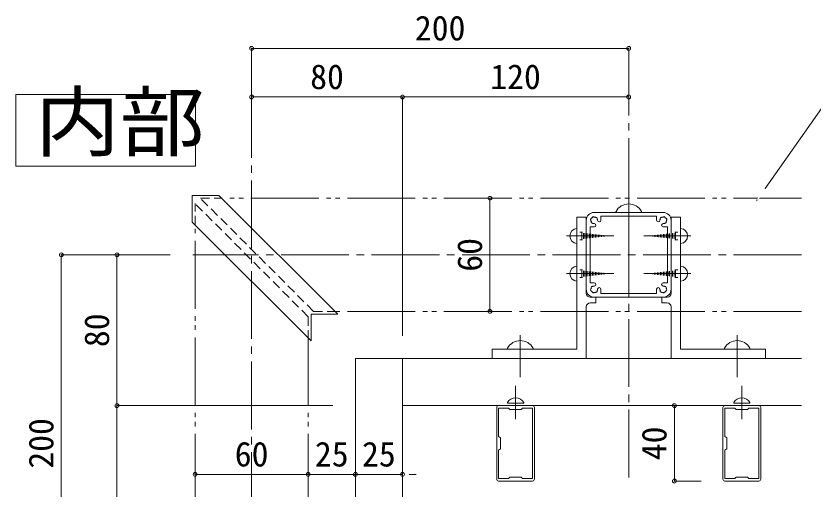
# Model space of a CAD drawing. Units: millimetres at full size. Extents: x -1601 to 1601, y -1131 to 1131.
# Drawn here: x 941.2 to 1364, y 474 to 724.9 of the extents above; entities that cross this region are included whole.
import ezdxf
from ezdxf.enums import TextEntityAlignment as Align

# ---------------------------------------------------------------- set-up
doc = ezdxf.new("R2010")
doc.units = ezdxf.units.MM
doc.header["$LTSCALE"] = 4
doc.header["$PDMODE"] = 32
doc.header["$PDSIZE"] = 2
for name, pattern in [('CHAIN2', [12, 9, -1, 1, -1]), ('DASHED1', [1.8, 1.2, -0.6]), ('DOUBLE_CHAIN2', [12.8, 9, -1, 0.6, -0.6, 0.6, -1])]:
    doc.linetypes.add(name, pattern=pattern)
for name, color, linetype, lineweight in [('0-0_0', 7, 'Continuous', 18), ('0-2_1手摺寸法', 3, 'Continuous', 18), ('0-5_2躯体線', 4, 'Continuous', 9), ('0-7_3中心線', 2, 'CHAIN2', 18), ('0-8_41ｱﾙﾐ', 6, 'Continuous', 18), ('0-9_42ｱﾙﾐ部品', 6, 'Continuous', 18), ('0-A_4アルミ', 6, 'Continuous', 18), ('0-D_CYAN', 4, 'Continuous', 9), ('1-1_P4-12', 7, 'Continuous', 18)]:
    doc.layers.add(name, color=color, linetype=linetype, lineweight=lineweight)
doc.styles.add('ＭＳ ゴシック', font='')
doc.styles.get('ＭＳ ゴシック').set_extended_font_data('MS Gothic')

msp = doc.modelspace()

# ---------------------------------------------------------------- linework, layer by layer
at = {"layer": '0-0_0', "linetype": 'DASHED1'}
for p, q in [((1099.063, 568.218), (1039.063, 628.218)), ((1039.063, 628.218), (1050.377, 628.218)), ((1096.235, 565.39), (1036.235, 625.39)), ((1036.235, 614.076), (1036.235, 625.39)), ((1099.063, 568.218), (1110.377, 568.218)), ((1096.235, 565.39), (1096.235, 554.076))]:
    msp.add_line(p, q, dxfattribs=at)
at = {"layer": '0-0_0'}
msp.add_lwpolyline([(1333.99, 626.791), (1378.614, 690.203), (1510.718, 690.203)], dxfattribs=at)
at = {"layer": '0-2_1手摺寸法'}
for p, q in [((1066.235, 686.474), (1066.235, 707.73)), ((1266.235, 707.73), (1066.235, 707.73)), ((1069.835, 707.73), (1262.635, 707.73)), ((1266.235, 686.474), (1266.235, 707.73)), ((1066.235, 686.474), (1066.235, 681.927)), ((1266.235, 686.474), (1266.235, 681.927)), ((1146.235, 681.927), (1066.235, 681.927)), ((1069.835, 681.927), (1142.635, 681.927)), ((1146.235, 555.218), (1146.235, 681.927)), ((1146.235, 555.218), (1146.235, 681.927)), ((1266.235, 681.927), (1146.235, 681.927)), ((1149.835, 681.927), (1262.635, 681.927)), ((1187.406, 628.218), (1192.618, 628.218)), ((1192.618, 628.218), (1192.618, 568.218)), ((1192.618, 571.818), (1192.618, 624.618)), ((1022.963, 598.218), (965.274, 598.218)), ((965.274, 398.218), (965.274, 598.218)), ((1022.963, 598.218), (994.808, 598.218)), ((994.808, 598.218), (994.808, 518.218)), ((965.274, 594.618), (965.274, 401.818)), ((994.808, 521.818), (994.808, 594.618)), ((1187.406, 568.218), (1192.618, 568.218)), ((1121.235, 298.218), (1121.235, 543.218)), ((1121.235, 543.218), (1357.844, 543.218)), ((1146.235, 518.218), (1146.235, 543.218)), ((1109.235, 518.218), (994.808, 518.218)), ((1109.235, 518.218), (994.808, 518.218)), ((994.808, 398.218), (994.808, 518.218)), ((1146.235, 298.218), (1146.235, 518.218)), ((1146.235, 518.218), (1357.844, 518.218)), ((1307.735, 518.218), (1290.46, 518.218)), ((1290.46, 518.218), (1290.46, 478.218)), ((994.808, 514.618), (994.808, 401.818)), ((1290.46, 481.818), (1290.46, 514.618)), ((1096.235, 486.359), (1096.235, 481.743)), ((1121.235, 486.359), (1121.235, 481.743)), ((1121.235, 486.359), (1121.235, 481.743)), ((1146.235, 485.358), (1146.235, 481.743)), ((1036.235, 480.529), (1036.235, 481.743)), ((1036.235, 481.743), (1096.235, 481.743)), ((1092.635, 481.743), (1039.835, 481.743)), ((1092.635, 481.743), (1089.035, 481.743)), ((1096.235, 480.529), (1096.235, 481.743)), ((1096.235, 481.743), (1121.235, 481.743)), ((1121.235, 481.743), (1096.235, 481.743)), ((1117.635, 481.743), (1114.035, 481.743)), ((1121.235, 481.743), (1146.235, 481.743)), ((1146.235, 481.743), (1121.235, 481.743)), ((1124.835, 481.743), (1128.435, 481.743)), ((1149.835, 481.743), (1153.435, 481.743)), ((1304.735, 478.218), (1290.46, 478.218))]:
    msp.add_line(p, q, dxfattribs=at)
for p in [(1066.235, 707.73), (1266.235, 707.73), (1066.235, 681.927), (1146.235, 681.927), (1266.235, 681.927), (1192.618, 628.218), (965.274, 598.218), (994.808, 598.218), (1192.618, 568.218), (994.808, 518.218), (1290.46, 518.218), (1036.235, 481.743), (1096.235, 481.743), (1121.235, 481.743), (1146.235, 481.743), (1290.46, 478.218)]:
    msp.add_point(p, dxfattribs=at)
at = {"layer": '0-5_2躯体線'}
for p, q in [((1266.235, 605.778), (1266.235, 628.035)), ((1259.485, 621.218), (1259.485, 620.718)), ((1272.985, 620.718), (1259.485, 620.718)), ((1272.985, 621.218), (1272.985, 620.718)), ((1241.735, 610.218), (1240.235, 610.218)), ((1241.397, 609.836), (1241.397, 606.6)), ((1242.197, 609.746), (1242.197, 606.69)), ((1242.997, 609.657), (1242.997, 606.78)), ((1243.797, 609.567), (1243.797, 606.87)), ((1244.597, 609.477), (1244.597, 606.96)), ((1245.397, 609.387), (1245.397, 607.05)), ((1246.197, 609.297), (1246.197, 607.14)), ((1246.997, 609.207), (1246.997, 607.23)), ((1247.797, 609.117), (1247.797, 607.32)), ((1248.597, 609.028), (1248.597, 607.41)), ((1249.397, 608.938), (1249.397, 607.499)), ((1250.197, 608.848), (1250.197, 607.589)), ((1282.272, 608.848), (1282.272, 607.589)), ((1283.072, 608.938), (1283.072, 607.499)), ((1283.872, 609.028), (1283.872, 607.41)), ((1284.672, 609.117), (1284.672, 607.32)), ((1285.472, 609.207), (1285.472, 607.23)), ((1286.272, 609.297), (1286.272, 607.14)), ((1287.072, 609.387), (1287.072, 607.05)), ((1287.872, 609.477), (1287.872, 606.96)), ((1288.672, 609.567), (1288.672, 606.87)), ((1289.472, 609.657), (1289.472, 606.78)), ((1290.272, 609.746), (1290.272, 606.69)), ((1290.735, 610.218), (1292.235, 610.218)), ((1291.072, 609.836), (1291.072, 606.6)), ((1238.735, 608.218), (1258.279, 608.218)), ((1241.735, 606.218), (1240.235, 606.218)), ((1250.997, 608.758), (1250.997, 607.679)), ((1251.797, 608.668), (1251.797, 607.769)), ((1252.597, 608.578), (1252.597, 607.859)), ((1253.397, 608.488), (1253.397, 607.949)), ((1254.197, 608.398), (1254.197, 608.039)), ((1254.997, 608.308), (1254.997, 608.128)), ((1293.735, 608.218), (1274.19, 608.218)), ((1277.472, 608.308), (1277.472, 608.128)), ((1278.272, 608.398), (1278.272, 608.039)), ((1279.072, 608.488), (1279.072, 607.949)), ((1279.872, 608.578), (1279.872, 607.859)), ((1280.672, 608.668), (1280.672, 607.769)), ((1281.472, 608.758), (1281.472, 607.679)), ((1290.735, 606.218), (1292.235, 606.218)), ((1238.735, 588.218), (1258.279, 588.218)), ((1241.735, 590.218), (1240.235, 590.218)), ((1241.397, 589.836), (1241.397, 586.6)), ((1242.197, 589.746), (1242.197, 586.69)), ((1242.997, 589.657), (1242.997, 586.78)), ((1243.797, 589.567), (1243.797, 586.87)), ((1244.597, 589.477), (1244.597, 586.96)), ((1245.397, 589.387), (1245.397, 587.05)), ((1246.197, 589.297), (1246.197, 587.14)), ((1246.997, 589.207), (1246.997, 587.23)), ((1247.797, 589.117), (1247.797, 587.32)), ((1248.597, 589.028), (1248.597, 587.41)), ((1249.397, 588.938), (1249.397, 587.499)), ((1250.197, 588.848), (1250.197, 587.589)), ((1250.997, 588.758), (1250.997, 587.679)), ((1251.797, 588.668), (1251.797, 587.769)), ((1252.597, 588.578), (1252.597, 587.859)), ((1253.397, 588.488), (1253.397, 587.949)), ((1254.197, 588.398), (1254.197, 588.039)), ((1254.997, 588.308), (1254.997, 588.128)), ((1293.735, 588.218), (1274.19, 588.218)), ((1277.472, 588.308), (1277.472, 588.128)), ((1278.272, 588.398), (1278.272, 588.039)), ((1279.072, 588.488), (1279.072, 587.949)), ((1279.872, 588.578), (1279.872, 587.859)), ((1280.672, 588.668), (1280.672, 587.769)), ((1281.472, 588.758), (1281.472, 587.679)), ((1282.272, 588.848), (1282.272, 587.589)), ((1283.072, 588.938), (1283.072, 587.499)), ((1283.872, 589.028), (1283.872, 587.41)), ((1284.672, 589.117), (1284.672, 587.32)), ((1285.472, 589.207), (1285.472, 587.23)), ((1286.272, 589.297), (1286.272, 587.14)), ((1287.072, 589.387), (1287.072, 587.05)), ((1287.872, 589.477), (1287.872, 586.96)), ((1288.672, 589.567), (1288.672, 586.87)), ((1289.472, 589.657), (1289.472, 586.78)), ((1290.272, 589.746), (1290.272, 586.69)), ((1290.735, 590.218), (1292.235, 590.218)), ((1291.072, 589.836), (1291.072, 586.6)), ((1241.735, 586.218), (1240.235, 586.218)), ((1290.735, 586.218), (1292.235, 586.218)), ((1208.735, 533.278), (1208.735, 555.535)), ((1323.735, 533.278), (1323.735, 555.535)), ((1201.985, 548.718), (1201.985, 548.218)), ((1201.985, 548.218), (1215.485, 548.218)), ((1215.485, 548.718), (1215.485, 548.218)), ((1316.985, 548.718), (1316.985, 548.218)), ((1330.485, 548.218), (1316.985, 548.218)), ((1330.485, 548.718), (1330.485, 548.218)), ((1206.235, 528.771), (1206.235, 510.966)), ((1326.235, 528.771), (1326.235, 510.966)), ((1201.915, 519.838), (1201.915, 519.518)), ((1201.915, 519.518), (1210.555, 519.518)), ((1210.555, 519.838), (1210.555, 519.518)), ((1321.915, 519.838), (1321.915, 519.518)), ((1321.915, 519.518), (1330.555, 519.518)), ((1330.555, 519.838), (1330.555, 519.518))]:
    msp.add_line(p, q, dxfattribs=at)
for centre, radius, start, end in [((1266.235, 617.523), 7.695, 28.699, 151.301), ((1239.003, 608.218), 4.009, 93.839, 266.161), ((1293.466, 608.218), 4.009, 273.839, 86.161), ((1239.003, 588.218), 4.009, 93.839, 266.161), ((1293.466, 588.218), 4.009, 273.839, 86.161), ((1208.735, 545.023), 7.695, 28.699, 151.301), ((1323.735, 545.023), 7.695, 28.699, 151.301), ((1206.235, 517.474), 4.925, 28.699, 151.301), ((1326.235, 517.474), 4.925, 28.699, 151.301)]:
    msp.add_arc(centre, radius, start, end, dxfattribs=at)
at = {"layer": '0-7_3中心線'}
for p, q in [((1066.235, 313.617), (1066.235, 707.73)), ((1266.235, 480.128), (1266.235, 707.73)), ((1357.844, 598.218), (1034.963, 598.218))]:
    msp.add_line(p, q, dxfattribs=at)
at = {"layer": '0-7_3中心線', "linetype": 'DOUBLE_CHAIN2'}
for p, q in [((1357.844, 628.218), (1050.377, 628.218)), ((1036.235, 313.617), (1036.235, 614.076)), ((1357.844, 568.218), (1110.377, 568.218)), ((1096.235, 313.617), (1096.235, 554.076))]:
    msp.add_line(p, q, dxfattribs=at)
at = {"layer": '0-8_41ｱﾙﾐ'}
for p, q in [((1243.735, 618.218), (1243.735, 577.809)), ((1288.735, 618.218), (1288.735, 577.809)), ((1196.235, 479.218), (1196.235, 517.218)), ((1215.235, 518.218), (1197.235, 518.218)), ((1197.235, 501.918), (1197.235, 516.918)), ((1202.535, 516.918), (1197.235, 516.918)), ((1202.535, 516.918), (1203.235, 516.218)), ((1209.235, 516.218), (1203.235, 516.218)), ((1209.235, 516.218), (1209.935, 516.918)), ((1215.235, 516.918), (1209.935, 516.918)), ((1215.235, 516.918), (1215.235, 479.518)), ((1216.235, 517.218), (1216.235, 479.218)), ((1316.235, 479.218), (1316.235, 517.218)), ((1335.235, 518.218), (1317.235, 518.218)), ((1317.235, 501.918), (1317.235, 516.918)), ((1322.535, 516.918), (1317.235, 516.918)), ((1322.535, 516.918), (1323.235, 516.218)), ((1329.235, 516.218), (1323.235, 516.218)), ((1329.235, 516.218), (1329.935, 516.918)), ((1335.235, 516.918), (1329.935, 516.918)), ((1335.235, 516.918), (1335.235, 479.518)), ((1336.235, 517.218), (1336.235, 479.218)), ((1197.235, 501.918), (1198.235, 501.218)), ((1198.235, 495.218), (1198.235, 501.218)), ((1317.235, 501.918), (1318.235, 501.218)), ((1318.235, 495.218), (1318.235, 501.218)), ((1198.235, 495.218), (1197.235, 494.518)), ((1318.235, 495.218), (1317.235, 494.518)), ((1197.235, 479.518), (1197.235, 494.518)), ((1317.235, 479.518), (1317.235, 494.518)), ((1202.535, 479.518), (1197.235, 479.518)), ((1215.235, 478.218), (1197.235, 478.218)), ((1202.535, 479.518), (1203.235, 480.218)), ((1209.235, 480.218), (1203.235, 480.218)), ((1209.235, 480.218), (1209.935, 479.518)), ((1215.235, 479.518), (1209.935, 479.518)), ((1322.535, 479.518), (1317.235, 479.518)), ((1335.235, 478.218), (1317.235, 478.218)), ((1322.535, 479.518), (1323.235, 480.218)), ((1329.235, 480.218), (1323.235, 480.218)), ((1329.235, 480.218), (1329.935, 479.518)), ((1335.235, 479.518), (1329.935, 479.518))]:
    msp.add_line(p, q, dxfattribs=at)
for points in [[(1245.825, 575.718), (1248.735, 575.718), (1248.735, 572.718), (1245.825, 572.718)], [(1286.644, 575.718), (1283.735, 575.718), (1283.735, 572.718), (1286.644, 572.718)], [(1243.735, 570.628), (1243.735, 543.218), (1193.735, 543.218)], [(1288.735, 570.628), (1288.735, 543.218), (1338.735, 543.218)]]:
    msp.add_lwpolyline(points, dxfattribs=at)
for centre, radius, start, end in [((1245.825, 577.809), 2.09, 180, 270), ((1286.644, 577.809), 2.09, 270, 0), ((1245.825, 570.628), 2.09, 90, 180), ((1286.644, 570.628), 2.09, 0, 90), ((1197.235, 517.218), 1, 90, 180), ((1215.235, 517.218), 1, 0, 90), ((1317.235, 517.218), 1, 90, 180), ((1335.235, 517.218), 1, 0, 90), ((1197.235, 479.218), 1, 180, 270), ((1215.235, 479.218), 1, 270, 0), ((1317.235, 479.218), 1, 180, 270), ((1335.235, 479.218), 1, 270, 0)]:
    msp.add_arc(centre, radius, start, end, dxfattribs=at)
at = {"layer": '0-9_42ｱﾙﾐ部品'}
for p, q in [((1247.935, 620.718), (1284.535, 620.718)), ((1284.535, 620.718), (1247.935, 620.718)), ((1251.435, 618.718), (1281.035, 618.718)), ((1251.435, 618.718), (1251.435, 616.518)), ((1281.035, 618.718), (1251.435, 618.718)), ((1251.435, 618.718), (1251.435, 616.518)), ((1281.035, 618.718), (1281.035, 616.518)), ((1281.035, 618.718), (1281.035, 616.518)), ((1243.735, 616.518), (1243.735, 579.918)), ((1243.735, 616.518), (1243.735, 579.918)), ((1288.735, 616.518), (1288.735, 579.918)), ((1288.735, 616.518), (1288.735, 579.918)), ((1247.935, 613.018), (1245.735, 613.018)), ((1245.735, 613.018), (1245.735, 583.418)), ((1245.735, 613.018), (1245.735, 583.418)), ((1247.935, 613.018), (1245.735, 613.018)), ((1284.535, 613.018), (1286.735, 613.018)), ((1284.535, 613.018), (1286.735, 613.018)), ((1286.735, 613.018), (1286.735, 583.418)), ((1286.735, 613.018), (1286.735, 583.418)), ((1247.935, 583.418), (1245.735, 583.418)), ((1247.935, 583.418), (1245.735, 583.418)), ((1251.435, 577.718), (1251.435, 579.918)), ((1281.035, 577.718), (1281.035, 579.918)), ((1284.535, 583.418), (1286.735, 583.418)), ((1284.535, 583.418), (1286.735, 583.418)), ((1247.935, 575.718), (1284.535, 575.718)), ((1284.535, 575.718), (1247.935, 575.718))]:
    msp.add_line(p, q, dxfattribs=at)
for points in [[(1251.435, 577.718), (1281.035, 577.718), (1281.035, 579.918)], [(1281.035, 577.718), (1251.435, 577.718), (1251.435, 579.918)]]:
    msp.add_lwpolyline(points, dxfattribs=at)
for centre, radius, start, end in [((1247.935, 616.518), 4.2, 90, 180), ((1247.935, 616.518), 4.2, 90, 180), ((1246.486, 616.907), 0.5, 97.024, 165), ((1246.486, 616.907), 0.5, 97.024, 165), ((1247.935, 616.518), 1.75, 135, 149.641), ((1247.935, 616.518), 1.75, 135, 149.641), ((1247.935, 616.518), 1.75, 120.359, 135), ((1247.935, 616.518), 1.75, 120.359, 135), ((1247.546, 617.967), 0.5, 105, 172.976), ((1247.546, 617.967), 0.5, 105, 172.976), ((1247.546, 617.967), 0.5, 37.024, 105), ((1247.546, 617.967), 0.5, 37.024, 105), ((1247.935, 616.518), 1.75, 75, 89.641), ((1247.935, 616.518), 1.75, 75, 89.641), ((1247.935, 616.518), 1.75, 60.359, 75), ((1247.935, 616.518), 1.75, 60.359, 75), ((1248.995, 617.579), 0.5, 45, 112.976), ((1248.995, 617.579), 0.5, 45, 112.976), ((1248.995, 617.579), 0.5, 337.024, 45), ((1248.995, 617.579), 0.5, 337.024, 45), ((1247.935, 616.518), 1.75, 15, 29.641), ((1247.935, 616.518), 1.75, 15, 29.641), ((1284.535, 616.518), 1.75, 150.359, 165), ((1284.535, 616.518), 1.75, 150.359, 165), ((1283.474, 617.579), 0.5, 135, 202.976), ((1283.474, 617.579), 0.5, 135, 202.976), ((1283.474, 617.579), 0.5, 67.024, 135), ((1283.474, 617.579), 0.5, 67.024, 135), ((1284.535, 616.518), 1.75, 105, 119.641), ((1284.535, 616.518), 1.75, 105, 119.641), ((1284.535, 616.518), 1.75, 90.359, 105), ((1284.535, 616.518), 1.75, 90.359, 105), ((1284.923, 617.967), 0.5, 75, 142.976), ((1284.923, 617.967), 0.5, 75, 142.976), ((1284.535, 616.518), 4.2, 0, 90), ((1284.535, 616.518), 4.2, 0, 90), ((1284.923, 617.967), 0.5, 7.024, 75), ((1284.923, 617.967), 0.5, 7.024, 75), ((1284.535, 616.518), 1.75, 45, 59.641), ((1284.535, 616.518), 1.75, 45, 59.641), ((1284.535, 616.518), 1.75, 30.359, 45), ((1284.535, 616.518), 1.75, 30.359, 45), ((1285.984, 616.907), 0.5, 15, 82.976), ((1285.984, 616.907), 0.5, 15, 82.976), ((1246.486, 616.907), 0.5, 165, 232.976), ((1246.486, 616.907), 0.5, 165, 232.976), ((1247.935, 616.518), 1.75, 180.359, 195), ((1247.935, 616.518), 1.75, 180.359, 195), ((1247.935, 616.518), 1.75, 195, 209.641), ((1247.935, 616.518), 1.75, 195, 209.641), ((1246.874, 615.458), 0.5, 157.024, 225), ((1246.874, 615.458), 0.5, 157.024, 225), ((1246.874, 615.458), 0.5, 225, 292.976), ((1246.874, 615.458), 0.5, 225, 292.976), ((1247.935, 616.518), 1.75, 240.359, 255), ((1247.935, 616.518), 1.75, 240.359, 255), ((1247.935, 616.518), 1.75, 255, 270), ((1247.935, 616.518), 1.75, 255, 270), ((1247.935, 613.894), 0.875, 270, 90), ((1247.935, 613.894), 0.875, 270, 90), ((1247.935, 616.518), 1.75, 0.359, 15), ((1247.935, 616.518), 1.75, 0.359, 15), ((1250.56, 616.518), 0.875, 180, 0), ((1250.56, 616.518), 0.875, 180, 0), ((1281.91, 616.518), 0.875, 180, 0), ((1281.91, 616.518), 0.875, 180, 0), ((1284.535, 616.518), 1.75, 165, 179.641), ((1284.535, 616.518), 1.75, 165, 179.641), ((1284.535, 613.894), 0.875, 90, 270), ((1284.535, 613.894), 0.875, 90, 270), ((1284.535, 616.518), 1.75, 270, 285), ((1284.535, 616.518), 1.75, 270, 285), ((1284.535, 616.518), 1.75, 285, 299.641), ((1284.535, 616.518), 1.75, 285, 299.641), ((1285.595, 615.458), 0.5, 247.024, 315), ((1285.595, 615.458), 0.5, 247.024, 315), ((1285.595, 615.458), 0.5, 315, 22.976), ((1285.595, 615.458), 0.5, 315, 22.976), ((1284.535, 616.518), 1.75, 330.359, 345), ((1284.535, 616.518), 1.75, 330.359, 345), ((1284.535, 616.518), 1.75, 345, 359.641), ((1284.535, 616.518), 1.75, 345, 359.641), ((1285.984, 616.907), 0.5, 307.024, 15), ((1285.984, 616.907), 0.5, 307.024, 15), ((1247.935, 579.918), 4.2, 180, 270), ((1247.935, 579.918), 4.2, 180, 270), ((1246.486, 579.53), 0.5, 127.024, 195), ((1246.486, 579.53), 0.5, 127.024, 195), ((1246.486, 579.53), 0.5, 195, 262.976), ((1246.486, 579.53), 0.5, 195, 262.976), ((1247.935, 579.918), 1.75, 165, 179.641), ((1247.935, 579.918), 1.75, 165, 179.641), ((1247.935, 579.918), 1.75, 150.359, 165), ((1247.935, 579.918), 1.75, 150.359, 165), ((1246.874, 580.979), 0.5, 135, 202.976), ((1246.874, 580.979), 0.5, 135, 202.976), ((1246.874, 580.979), 0.5, 67.024, 135), ((1246.874, 580.979), 0.5, 67.024, 135), ((1247.935, 579.918), 1.75, 105, 119.641), ((1247.935, 579.918), 1.75, 105, 119.641), ((1247.935, 579.918), 1.75, 90, 105), ((1247.935, 579.918), 1.75, 90, 105), ((1247.935, 582.544), 0.875, 270, 90), ((1247.935, 582.544), 0.875, 270, 90), ((1247.935, 579.918), 1.75, 330.359, 345), ((1247.935, 579.918), 1.75, 330.359, 345), ((1247.935, 579.918), 1.75, 345, 359.641), ((1247.935, 579.918), 1.75, 345, 359.641), ((1250.56, 579.918), 0.875, 0, 180), ((1250.56, 579.918), 0.875, 0, 180), ((1281.91, 579.918), 0.875, 0, 180), ((1281.91, 579.918), 0.875, 0, 180), ((1284.535, 579.918), 1.75, 180.359, 195), ((1284.535, 579.918), 1.75, 180.359, 195), ((1284.535, 579.918), 1.75, 195, 209.641), ((1284.535, 579.918), 1.75, 195, 209.641), ((1284.535, 582.544), 0.875, 90, 270), ((1284.535, 582.544), 0.875, 90, 270), ((1284.535, 579.918), 1.75, 75, 90), ((1284.535, 579.918), 1.75, 75, 90), ((1284.535, 579.918), 4.2, 270, 0), ((1284.535, 579.918), 4.2, 270, 0), ((1284.535, 579.918), 1.75, 60.359, 75), ((1284.535, 579.918), 1.75, 60.359, 75), ((1285.595, 580.979), 0.5, 45, 112.976), ((1285.595, 580.979), 0.5, 45, 112.976), ((1285.595, 580.979), 0.5, 337.024, 45), ((1285.595, 580.979), 0.5, 337.024, 45), ((1285.984, 579.53), 0.5, 277.024, 345), ((1285.984, 579.53), 0.5, 277.024, 345), ((1284.535, 579.918), 1.75, 15, 29.641), ((1284.535, 579.918), 1.75, 15, 29.641), ((1284.535, 579.918), 1.75, 0.359, 15), ((1284.535, 579.918), 1.75, 0.359, 15), ((1285.984, 579.53), 0.5, 345, 52.976), ((1285.984, 579.53), 0.5, 345, 52.976), ((1247.935, 579.918), 1.75, 210.359, 225), ((1247.935, 579.918), 1.75, 210.359, 225), ((1247.935, 579.918), 1.75, 225, 239.641), ((1247.935, 579.918), 1.75, 225, 239.641), ((1247.546, 578.47), 0.5, 187.024, 255), ((1247.546, 578.47), 0.5, 187.024, 255), ((1247.546, 578.47), 0.5, 255, 322.976), ((1247.546, 578.47), 0.5, 255, 322.976), ((1247.935, 579.918), 1.75, 270.359, 285), ((1247.935, 579.918), 1.75, 270.359, 285), ((1247.935, 579.918), 1.75, 285, 299.641), ((1247.935, 579.918), 1.75, 285, 299.641), ((1248.995, 578.858), 0.5, 247.024, 315), ((1248.995, 578.858), 0.5, 247.024, 315), ((1248.995, 578.858), 0.5, 315, 22.976), ((1248.995, 578.858), 0.5, 315, 22.976), ((1283.474, 578.858), 0.5, 157.024, 225), ((1283.474, 578.858), 0.5, 157.024, 225), ((1283.474, 578.858), 0.5, 225, 292.976), ((1283.474, 578.858), 0.5, 225, 292.976), ((1284.535, 579.918), 1.75, 240.359, 255), ((1284.535, 579.918), 1.75, 240.359, 255), ((1284.535, 579.918), 1.75, 255, 269.641), ((1284.535, 579.918), 1.75, 255, 269.641), ((1284.923, 578.47), 0.5, 217.024, 285), ((1284.923, 578.47), 0.5, 217.024, 285), ((1284.923, 578.47), 0.5, 285, 352.976), ((1284.923, 578.47), 0.5, 285, 352.976), ((1284.535, 579.918), 1.75, 300.359, 315), ((1284.535, 579.918), 1.75, 300.359, 315), ((1284.535, 579.918), 1.75, 315, 329.641), ((1284.535, 579.918), 1.75, 315, 329.641)]:
    msp.add_arc(centre, radius, start, end, dxfattribs=at)
at = {"layer": '0-A_4アルミ'}
for p, q in [((1238.735, 618.218), (1243.735, 618.218)), ((1238.735, 618.218), (1238.735, 548.218)), ((1293.735, 618.218), (1288.735, 618.218)), ((1293.735, 618.218), (1293.735, 548.218)), ((1233.235, 608.218), (1248.235, 608.218)), ((1299.235, 608.218), (1284.235, 608.218)), ((1233.235, 588.218), (1248.235, 588.218)), ((1299.235, 588.218), (1284.235, 588.218)), ((1193.735, 548.218), (1193.735, 543.218)), ((1238.735, 548.218), (1193.735, 548.218)), ((1293.735, 548.218), (1338.735, 548.218)), ((1338.735, 548.218), (1338.735, 543.218))]:
    msp.add_line(p, q, dxfattribs=at)
at = {"layer": '0-D_CYAN'}
for p, q in [((1111.877, 566.718), (1048.877, 629.718)), ((1097.735, 552.576), (1034.735, 615.576))]:
    msp.add_line(p, q, dxfattribs=at)
for points in [[(1048.877, 629.718), (1034.735, 629.718), (1034.735, 615.576)], [(1111.877, 566.718), (1097.735, 566.718), (1097.735, 552.576)]]:
    msp.add_lwpolyline(points, dxfattribs=at)
at = {"layer": '1-1_P4-12'}
msp.add_line((941.209, 683.182), (941.209, 645.172), dxfattribs=at)
msp.add_lwpolyline([(941.209, 645.172), (1036.535, 645.172), (1036.535, 683.182), (941.209, 683.182)], dxfattribs=at)

# ---------------------------------------------------------------- texts
at = {"layer": '0-2_1手摺寸法', "style": 'ＭＳ ゴシック'}
for s, p in [('200', (1152.795, 707.978)), ('80', (1097.275, 682.175)), ('120', (1192.795, 682.175)), ('60', (1057.275, 481.991)), ('25', (1099.775, 481.991)), ('25', (1124.775, 481.991))]:
    msp.add_text(s, height=13.14, dxfattribs=at).set_placement(p, align=Align.BOTTOM_LEFT)
for s, p in [('60', (1192.37, 589.258)), ('80', (994.56, 549.258)), ('200', (965.026, 484.778)), ('40', (1290.212, 489.258))]:
    msp.add_text(s, height=13.14, rotation=90, dxfattribs=at).set_placement(p, align=Align.BOTTOM_LEFT)
at = {"layer": '1-1_P4-12', "style": 'ＭＳ ゴシック', "width": 1.1}
msp.add_text('内部', height=30.03, dxfattribs=at).set_placement((951.269, 644.708), align=Align.BOTTOM_LEFT)

# ---------------------------------------------------------------- next in the draw order: wipeouts: each hides what was drawn before it
msp.add_wipeout([(1337.388, 634.034), (1339.66, 632.435), (1333.99, 626.791), (1333.99, 626.791)])

doc.saveas('drawing.dxf')
